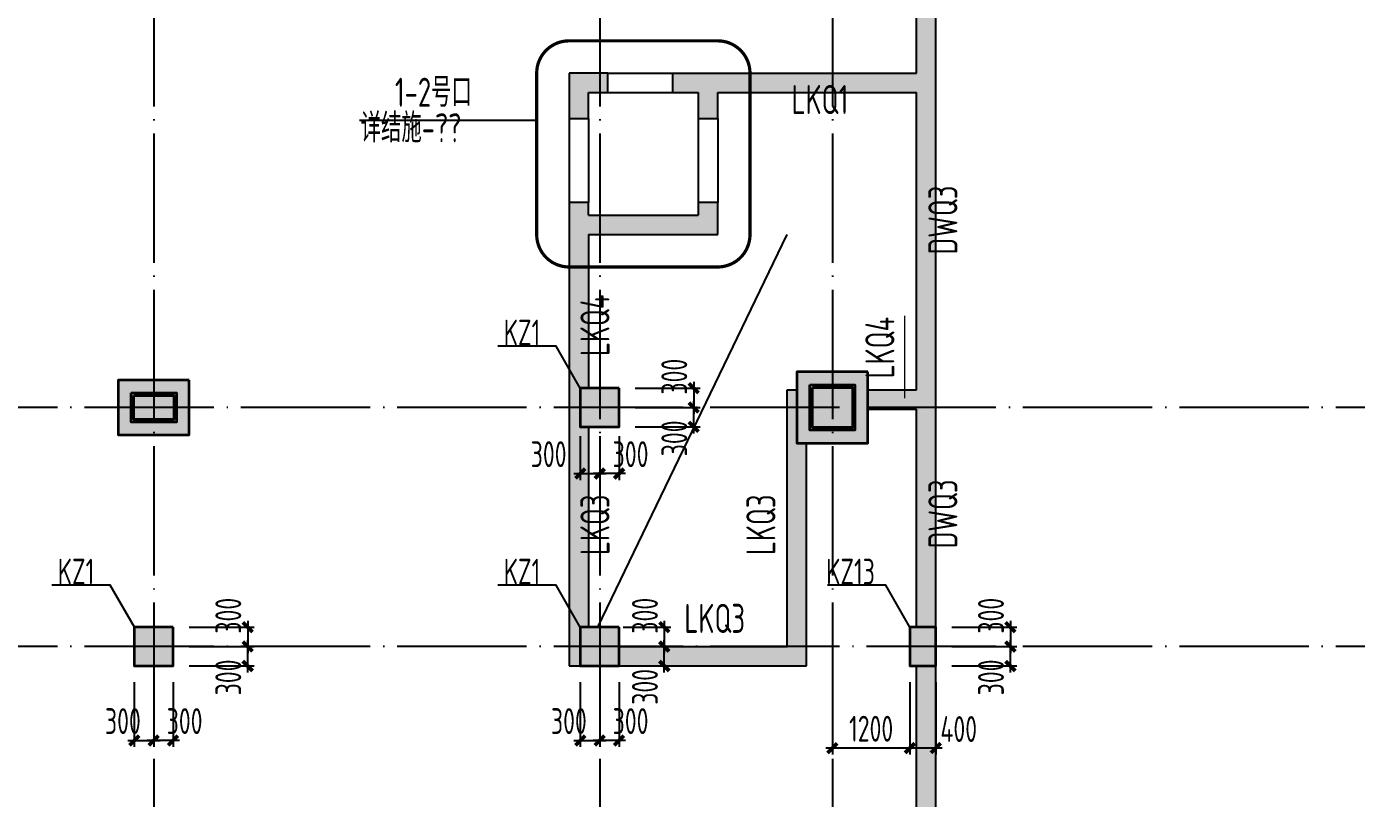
# Model space of a CAD drawing. Extents: x -502255 to 1362592, y -400300 to 332622.
# Drawn here: x 316991 to 337565, y -101180 to -89234 of the extents above; entities that cross this region are included whole.
import ezdxf
from ezdxf.enums import TextEntityAlignment as Align

# ---------------------------------------------------------------- set-up
doc = ezdxf.new("R2010")
doc.units = 0
doc.header["$LTSCALE"] = 1000
doc.header["$MEASUREMENT"] = 0
doc.linetypes.add('DASH', pattern=[0.35, 0.25, -0.1])
doc.linetypes.add('DOTE', pattern=[2.42, 2, -0.2, 0.02, -0.2])
for name, color, linetype in [('DIM', 3, 'Continuous'), ('HATCH', 253, 'Continuous'), ('PUB_TEXT', 7, 'Continuous'), ('RF-QT', 30, 'Continuous'), ('S-DOTE', 8, 'DOTE'), ('TEXT', 53, 'Continuous'), ('柱编号', 7, 'Continuous'), ('钢柱', 51, 'Continuous')]:
    doc.layers.add(name, color=color, linetype=linetype)
doc.layers.add('楼板负筋文字', color=7, linetype='Continuous', lineweight=18)
doc.layers.add('砼柱', color=2, linetype='Continuous', lineweight=35)
doc.styles.get("Standard").update_dxf_attribs({"font": 'tssdeng2.shx', "width": 0.7, "bigfont": '@@hztxt.shx'})
doc.styles.add('TSSD_Dimension', font='tssdeng.shx', dxfattribs={"width": 0.7, "bigfont": 'Tssdchn.shx'})
doc.styles.add('TSSD_Rein', font='tssdeng2.shx', dxfattribs={"width": 0.7, "bigfont": 'hztxt.shx'})
doc.dimstyles.new('TSSD_100_100', dxfattribs={"dimtxt": 300, "dimasz": 100, "dimexe": 100, "dimexo": 250, "dimgap": 100, "dimtad": 1, "dimdec": 0, "dimzin": 0, "dimdsep": 46, "dimtxsty": 'TSSD_Dimension', "dimblk": 'ARCHTICK', "dimblk1": 'ARCHTICK', "dimblk2": 'ARCHTICK', "dimcen": 0, "dimdle": 100, "dimclrt": 7, "dimadec": 0, "dimazin": 0, "dimtfac": 1, "dimtdec": 0, "dimtix": 1, "dimtmove": 2, "dimatfit": 3, "dimfxl": 1, "dimtolj": 1, "dimtzin": 0, "dimarcsym": 0})

# ---------------------------------------------------------------- blocks, each defined once
blk = doc.blocks.new('墙体')
at = {"layer": 'HATCH'}
for points in [[(440786, 289101), (440486, 289101), (440486, 285576), (436711, 285576), (436711, 285276), (437111, 285276), (437111, 284876), (437411, 284876), (437411, 285276), (440486, 285276), (440486, 280676), (439736, 280676), (439736, 280376), (440486, 280376), (440486, 277001), (440786, 277001)], [(435711, 285576), (435111, 285576), (435111, 284876), (435411, 284876), (435411, 285276), (435711, 285276)], [(435411, 283076), (437411, 283076), (437411, 283576), (437111, 283576), (437111, 283376), (435411, 283376), (435411, 283576), (435111, 283576), (435111, 276401), (435286, 276401), (435286, 277001), (435411, 277001), (435411, 280101), (435286, 280101), (435286, 280701), (435411, 280701)], [(438786, 279851), (438636, 279851), (438636, 280676), (438486, 280676), (438486, 276701), (435886, 276701), (435886, 276401), (438786, 276401)], [(440786, 276401), (440486, 276401), (440486, 259001), (440786, 259001)]]:
    blk.add_hatch(color=256, dxfattribs=at).paths.add_polyline_path(points)
for p, q in [((435711, 285576), (436711, 285576)), ((435711, 285276), (436711, 285276)), ((435111, 284876), (435111, 283576)), ((435411, 284876), (435411, 283576)), ((437111, 284876), (437111, 283576)), ((437411, 284876), (437411, 283576)), ((435555, 277001), (438486, 283076))]:
    blk.add_line(p, q)
at = {"layer": 'RF-QT'}
for p, q in [((440486, 285576), (440486, 289101)), ((440786, 277001), (440786, 289101)), ((435711, 285576), (435111, 285576)), ((435111, 285576), (435111, 284876)), ((435711, 285276), (435711, 285576)), ((436711, 285576), (436711, 285276)), ((436711, 285576), (440486, 285576)), ((435411, 285276), (435711, 285276)), ((435411, 284876), (435411, 285276)), ((436711, 285276), (437111, 285276)), ((437111, 285276), (437111, 284876)), ((437411, 284876), (437411, 285276)), ((437411, 285276), (440486, 285276)), ((440486, 280676), (440486, 285276)), ((435111, 284876), (435411, 284876)), ((437111, 284876), (437411, 284876)), ((435411, 283576), (435111, 283576)), ((435111, 283576), (435111, 276401)), ((435411, 283376), (435411, 283576)), ((437411, 283576), (437111, 283576)), ((437111, 283576), (437111, 283376)), ((437411, 283076), (437411, 283576)), ((435411, 283376), (437111, 283376)), ((435411, 283076), (437411, 283076)), ((435411, 283076), (435411, 280701)), ((438486, 276701), (438486, 280676)), ((438486, 280676), (438636, 280676)), ((439736, 280676), (440486, 280676)), ((439736, 280376), (440486, 280376)), ((440486, 277001), (440486, 280376)), ((435411, 280101), (435411, 277001)), ((438786, 276401), (438786, 279851)), ((435886, 276701), (438486, 276701)), ((435111, 276401), (435286, 276401)), ((435886, 276401), (438786, 276401)), ((440486, 259001), (440486, 276401)), ((440786, 259001), (440786, 276401))]:
    blk.add_line(p, q, dxfattribs=at)
blk = doc.blocks.new('dsadasd')
at = {"layer": 'S-DOTE', "color": 8, "linetype": 'DOTE'}
for p, q in [((1105554.9, 259031.5), (1105554.9, 84926.2)), ((1112454.9, 259031.5), (1112454.9, 84926.2)), ((1116054.9, 259031.5), (1116054.9, 84926.2)), ((1154883.8, 237850.4), (1016304.9, 237850.4)), ((1154883.8, 234150.4), (1016304.9, 234150.4))]:
    blk.add_line(p, q, dxfattribs=at)
blk = doc.blocks.new('柱子')
at = {"layer": 'HATCH'}
h = blk.add_hatch(color=256, dxfattribs=at)
h.paths.add_polyline_path([(-262416, 41136), (-262862, 41538), (-263263, 41092), (-262817, 40690)])
h.paths.add_polyline_path([(-238920, 61533), (-239120, 61879), (-239639, 61578), (-239439, 61232)])
h.paths.add_polyline_path([(-243433, 68363), (-244033, 68363), (-244033, 67763), (-243433, 67763)])
h.paths.add_polyline_path([(-321933, 49592), (-322533, 49592), (-322533, 48992), (-321933, 48992)])
h.paths.add_polyline_path([(-285933, 73117), (-286533, 73117), (-286533, 72517), (-285933, 72517)])
h.paths.add_polyline_path([(-294933, 73117), (-295533, 73117), (-295533, 72517), (-294933, 72517)])
h.paths.add_polyline_path([(-333208, 67742), (-333808, 67742), (-333808, 67142), (-333208, 67142)])
h.paths.add_polyline_path([(-333208, 58592), (-333808, 58592), (-333808, 57992), (-333208, 57992)])
h.paths.add_polyline_path([(-333408, 49592), (-333808, 49592), (-333808, 48992), (-333408, 48992)])
h.paths.add_polyline_path([(-333408, 40592), (-333808, 40592), (-333808, 39992), (-333408, 39992)])
h.paths.add_polyline_path([(-333408, 31592), (-333808, 31592), (-333808, 30992), (-333408, 30992)])
h.paths.add_polyline_path([(-333408, 22592), (-333808, 22592), (-333808, 21992), (-333408, 21992)])
h.paths.add_polyline_path([(-295895, 4403), (-296341, 4804), (-296742, 4358), (-296296, 3957)])
h.paths.add_polyline_path([(-301646, 9582), (-302092, 9983), (-302494, 9537), (-302048, 9136)])
h.paths.add_polyline_path([(-288421, 5680), (-288718, 5947), (-289119, 5501), (-288822, 5234)])
h.paths.add_polyline_path([(-232033, 80342), (-232033, 79742), (-231633, 79742), (-231633, 80342)])
h.paths.add_polyline_path([(-232033, 89342), (-232033, 88742), (-231633, 88742), (-231633, 89342)])
h.paths.add_polyline_path([(-232033, 98342), (-232033, 97742), (-231633, 97742), (-231633, 98342)])
h.paths.add_polyline_path([(-232033, 107342), (-232033, 106742), (-231633, 106742), (-231633, 107342)])
h.paths.add_polyline_path([(-232033, 125342), (-232033, 124742), (-231633, 124742), (-231633, 125342)])
h.paths.add_polyline_path([(-232033, 138042), (-232033, 137442), (-231633, 137442), (-231633, 138042)])
h.paths.add_polyline_path([(-236533, 143042), (-237133, 143042), (-237133, 142642), (-236533, 142642)])
h.paths.add_polyline_path([(-243433, 143042), (-244033, 143042), (-244033, 142642), (-243433, 142642)])
h.paths.add_polyline_path([(-303933, 143042), (-304533, 143042), (-304533, 142642), (-303933, 142642)])
h.paths.add_polyline_path([(-294933, 143042), (-295533, 143042), (-295533, 142642), (-294933, 142642)])
h.paths.add_polyline_path([(-285933, 143042), (-286533, 143042), (-286533, 142642), (-285933, 142642)])
h.paths.add_polyline_path([(-279433, 143042), (-280033, 143042), (-280033, 142642), (-279433, 142642)])
h.paths.add_polyline_path([(-270433, 143042), (-271033, 143042), (-271033, 142642), (-270433, 142642)])
h.paths.add_polyline_path([(-261433, 143042), (-262033, 143042), (-262033, 142642), (-261433, 142642)])
h.paths.add_polyline_path([(-252433, 143042), (-253033, 143042), (-253033, 142642), (-252433, 142642)])
h.paths.add_polyline_path([(-253633, 59642), (-254233, 59642), (-254233, 59042), (-253633, 59042)])
h.paths.add_polyline_path([(-230470, 77078), (-231131, 76628), (-230793, 76132), (-230132, 76583)])
h.paths.add_polyline_path([(-226246, 70881), (-226907, 70430), (-226569, 69935), (-225908, 70385)])
h.paths.add_polyline_path([(-233270, 66094), (-233931, 65643), (-233593, 65147), (-232932, 65598)])
h.paths.add_polyline_path([(-237239, 71739), (-237577, 72235), (-238072, 71897), (-237734, 71401)])
h.paths.add_polyline_path([(-248854, 50396), (-249227, 50865), (-249697, 50491), (-249323, 50022)])
h.paths.add_polyline_path([(-329383, 112592), (-329983, 112592), (-329983, 111992), (-329383, 111992)])
h.paths.add_polyline_path([(-329383, 121592), (-329983, 121592), (-329983, 120992), (-329383, 120992)])
h.paths.add_polyline_path([(-270333, 50442), (-271133, 50442), (-271133, 49642), (-270333, 49642)])
h.paths.add_polyline_path([(-243433, 59342), (-244033, 59342), (-244033, 58742), (-243433, 58742)])
h.paths.add_polyline_path([(-329383, 67592), (-329983, 67592), (-329983, 66992), (-329383, 66992)])
h.paths.add_polyline_path([(-248833, 59342), (-249433, 59342), (-249433, 58742), (-248833, 58742)])
h.paths.add_polyline_path([(-248833, 68042), (-249433, 68042), (-249433, 67442), (-248833, 67442)])
h.paths.add_polyline_path([(-312883, -4358), (-313583, -4358), (-313583, -5058), (-312883, -5058)])
h.paths.add_polyline_path([(-297883, 14392), (-298583, 14392), (-298583, 13692), (-297883, 13692)])
h.paths.add_polyline_path([(-303883, 7392), (-304583, 7392), (-304583, 6692), (-303883, 6692)])
h.paths.add_polyline_path([(-253933, 68342), (-254533, 68342), (-254533, 67742), (-253933, 67742)])
h.paths.add_polyline_path([(-280122, 21621), (-279720, 22067), (-280166, 22469), (-280568, 22023)])
h.paths.add_polyline_path([(-285672, 15383), (-286192, 15851), (-286661, 15331), (-286140, 14862)])
h.paths.add_polyline_path([(-298188, 1556), (-297787, 2002), (-298233, 2404), (-298634, 1958)])
h.paths.add_polyline_path([(-310233, -11820), (-309831, -11374), (-310277, -10973), (-310679, -11419)])
h.paths.add_polyline_path([(-304259, -4214), (-304727, -4734), (-304207, -5203), (-303738, -4682)])
h.paths.add_polyline_path([(-291694, 8694), (-292214, 9163), (-292683, 8642), (-292163, 8174)])
h.paths.add_polyline_path([(-285883, 23392), (-286583, 23392), (-286583, 22692), (-285883, 22692)])
h.paths.add_polyline_path([(-294808, 23467), (-295658, 23467), (-295658, 22617), (-294808, 22617)])
h.paths.add_polyline_path([(-275773, 26452), (-275371, 26898), (-275817, 27299), (-276218, 26853)])
h.paths.add_polyline_path([(-279433, 32342), (-280033, 32342), (-280033, 31742), (-279433, 31742)])
h.paths.add_polyline_path([(-285883, 32392), (-286583, 32392), (-286583, 31692), (-285883, 31692)])
h.paths.add_polyline_path([(-294883, 32392), (-295583, 32392), (-295583, 31692), (-294883, 31692)])
h.paths.add_polyline_path([(-270433, 41342), (-271033, 41342), (-271033, 40742), (-270433, 40742)])
h.paths.add_polyline_path([(-279433, 41342), (-280033, 41342), (-280033, 40742), (-279433, 40742)])
h.paths.add_polyline_path([(-243433, 71342), (-244033, 71342), (-244033, 70742), (-243433, 70742)])
h.paths.add_polyline_path([(-282758, 59517), (-283708, 59517), (-283708, 58567), (-282758, 58567)])
h.paths.add_polyline_path([(-352783, -4408), (-353383, -4408), (-353383, -5008), (-352783, -5008)])
h.paths.add_polyline_path([(-352783, 58592), (-353383, 58592), (-353383, 57992), (-352783, 57992)])
h.paths.add_polyline_path([(-279308, 129117), (-280158, 129117), (-280158, 128267), (-279308, 128267)])
h.paths.add_polyline_path([(-232683, 129292), (-233783, 129292), (-233783, 128192), (-232683, 128192)])
h.paths.add_polyline_path([(-243183, 129167), (-244283, 129167), (-244283, 128317), (-243183, 128317)])
h.paths.add_polyline_path([(-252308, 129167), (-253158, 129167), (-253158, 128317), (-252308, 128317)])
h.paths.add_polyline_path([(-261308, 129167), (-262158, 129167), (-262158, 128317), (-261308, 128317)])
h.paths.add_polyline_path([(-270308, 129167), (-271158, 129167), (-271158, 128317), (-270308, 128317)])
h.paths.add_polyline_path([(-270258, 77517), (-271208, 77517), (-271208, 76567), (-270258, 76567)])
h.paths.add_polyline_path([(-285933, 59342), (-286533, 59342), (-286533, 58742), (-285933, 58742)])
h.paths.add_polyline_path([(-294758, 59517), (-295708, 59517), (-295708, 58567), (-294758, 58567)])
h.paths.add_polyline_path([(-321758, 59517), (-322708, 59517), (-322708, 58567), (-321758, 58567)])
h.paths.add_polyline_path([(-312758, 59517), (-313708, 59517), (-313708, 58567), (-312758, 58567)])
h.paths.add_polyline_path([(-303758, 59517), (-304708, 59517), (-304708, 58567), (-303758, 58567)])
h.paths.add_polyline_path([(-352658, -13283), (-353508, -13283), (-353508, -14133), (-352658, -14133)])
h.paths.add_polyline_path([(-352658, 4717), (-353508, 4717), (-353508, 3867), (-352658, 3867)])
h.paths.add_polyline_path([(-352658, 13717), (-353508, 13717), (-353508, 12867), (-352658, 12867)])
h.paths.add_polyline_path([(-352658, 22717), (-353508, 22717), (-353508, 21867), (-352658, 21867)])
h.paths.add_polyline_path([(-352658, 31717), (-353508, 31717), (-353508, 30867), (-352658, 30867)])
h.paths.add_polyline_path([(-352658, 40717), (-353508, 40717), (-353508, 39867), (-352658, 39867)])
h.paths.add_polyline_path([(-352658, 49717), (-353508, 49717), (-353508, 48867), (-352658, 48867)])
h.paths.add_polyline_path([(-352608, 67767), (-353558, 67767), (-353558, 66817), (-352608, 66817)])
h.paths.add_polyline_path([(-279258, 68517), (-280208, 68517), (-280208, 67567), (-279258, 67567)])
h.paths.add_polyline_path([(-285758, 68517), (-286708, 68517), (-286708, 67567), (-285758, 67567)])
h.paths.add_polyline_path([(-294758, 68517), (-295708, 68517), (-295708, 67567), (-294758, 67567)])
h.paths.add_polyline_path([(-303758, 71517), (-304708, 71517), (-304708, 70567), (-303758, 70567)])
h.paths.add_polyline_path([(-312758, 71517), (-313708, 71517), (-313708, 70567), (-312758, 70567)])
h.paths.add_polyline_path([(-321758, 71517), (-322708, 71517), (-322708, 70567), (-321758, 70567)])
h.paths.add_polyline_path([(-352658, 76717), (-353508, 76717), (-353508, 75867), (-352658, 75867)])
h.paths.add_polyline_path([(-279308, 80467), (-280158, 80467), (-280158, 79617), (-279308, 79617)])
h.paths.add_polyline_path([(-285758, 80517), (-286708, 80517), (-286708, 79567), (-285758, 79567)])
h.paths.add_polyline_path([(-294758, 80517), (-295708, 80517), (-295708, 79567), (-294758, 79567)])
h.paths.add_polyline_path([(-303758, 80517), (-304708, 80517), (-304708, 79567), (-303758, 79567)])
h.paths.add_polyline_path([(-312758, 80517), (-313708, 80517), (-313708, 79567), (-312758, 79567)])
h.paths.add_polyline_path([(-321758, 80517), (-322708, 80517), (-322708, 79567), (-321758, 79567)])
h.paths.add_polyline_path([(-352658, 85717), (-353508, 85717), (-353508, 84867), (-352658, 84867)])
h.paths.add_polyline_path([(-261308, 86467), (-262158, 86467), (-262158, 85617), (-261308, 85617)])
h.paths.add_polyline_path([(-270308, 86467), (-271158, 86467), (-271158, 85617), (-270308, 85617)])
h.paths.add_polyline_path([(-279308, 89467), (-280158, 89467), (-280158, 88617), (-279308, 88617)])
h.paths.add_polyline_path([(-285808, 89467), (-286658, 89467), (-286658, 88617), (-285808, 88617)])
h.paths.add_polyline_path([(-294808, 89467), (-295658, 89467), (-295658, 88617), (-294808, 88617)])
h.paths.add_polyline_path([(-303808, 89467), (-304658, 89467), (-304658, 88617), (-303808, 88617)])
h.paths.add_polyline_path([(-312758, 89517), (-313708, 89517), (-313708, 88567), (-312758, 88567)])
h.paths.add_polyline_path([(-321758, 89517), (-322708, 89517), (-322708, 88567), (-321758, 88567)])
h.paths.add_polyline_path([(-253583, 92092), (-254483, 92092), (-254483, 91192), (-253583, 91192)])
h.paths.add_polyline_path([(-352658, 94717), (-353508, 94717), (-353508, 93867), (-352658, 93867)])
h.paths.add_polyline_path([(-261308, 98467), (-262158, 98467), (-262158, 97617), (-261308, 97617)])
h.paths.add_polyline_path([(-270308, 98467), (-271158, 98467), (-271158, 97617), (-270308, 97617)])
h.paths.add_polyline_path([(-279308, 98467), (-280158, 98467), (-280158, 97617), (-279308, 97617)])
h.paths.add_polyline_path([(-285808, 98467), (-286658, 98467), (-286658, 97617), (-285808, 97617)])
h.paths.add_polyline_path([(-303808, 98467), (-304658, 98467), (-304658, 97617), (-303808, 97617)])
h.paths.add_polyline_path([(-312758, 98517), (-313708, 98517), (-313708, 97567), (-312758, 97567)])
h.paths.add_polyline_path([(-321758, 98517), (-322708, 98517), (-322708, 97567), (-321758, 97567)])
h.paths.add_polyline_path([(-352658, 103717), (-353508, 103717), (-353508, 102867), (-352658, 102867)])
h.paths.add_polyline_path([(-243183, 107592), (-244283, 107592), (-244283, 106492), (-243183, 106492)])
h.paths.add_polyline_path([(-252308, 107467), (-253158, 107467), (-253158, 106617), (-252308, 106617)])
h.paths.add_polyline_path([(-261308, 107467), (-262158, 107467), (-262158, 106617), (-261308, 106617)])
h.paths.add_polyline_path([(-270308, 107467), (-271158, 107467), (-271158, 106617), (-270308, 106617)])
h.paths.add_polyline_path([(-279308, 107467), (-280158, 107467), (-280158, 106617), (-279308, 106617)])
h.paths.add_polyline_path([(-285808, 107467), (-286658, 107467), (-286658, 106617), (-285808, 106617)])
h.paths.add_polyline_path([(-294808, 107467), (-295658, 107467), (-295658, 106617), (-294808, 106617)])
h.paths.add_polyline_path([(-303808, 107467), (-304658, 107467), (-304658, 106617), (-303808, 106617)])
h.paths.add_polyline_path([(-312808, 107467), (-313658, 107467), (-313658, 106617), (-312808, 106617)])
h.paths.add_polyline_path([(-321683, 107467), (-322783, 107467), (-322783, 106617), (-321683, 106617)])
h.paths.add_polyline_path([(-352658, 112717), (-353508, 112717), (-353508, 111867), (-352658, 111867)])
h.paths.add_polyline_path([(-232683, 116592), (-233783, 116592), (-233783, 115492), (-232683, 115492)])
h.paths.add_polyline_path([(-243208, 116567), (-244258, 116567), (-244258, 115517), (-243208, 115517)])
h.paths.add_polyline_path([(-279308, 116467), (-280158, 116467), (-280158, 115617), (-279308, 115617)])
h.paths.add_polyline_path([(-285808, 116467), (-286658, 116467), (-286658, 115617), (-285808, 115617)])
h.paths.add_polyline_path([(-294808, 116467), (-295658, 116467), (-295658, 115617), (-294808, 115617)])
h.paths.add_polyline_path([(-303808, 116467), (-304658, 116467), (-304658, 115617), (-303808, 115617)])
h.paths.add_polyline_path([(-312808, 116467), (-313658, 116467), (-313658, 115617), (-312808, 115617)])
h.paths.add_polyline_path([(-321758, 116517), (-322708, 116517), (-322708, 115567), (-321758, 115567)])
h.paths.add_polyline_path([(-352658, 121717), (-353508, 121717), (-353508, 120867), (-352658, 120867)])
h.paths.add_polyline_path([(-279308, 125467), (-280158, 125467), (-280158, 124617), (-279308, 124617)])
h.paths.add_polyline_path([(-285808, 125467), (-286658, 125467), (-286658, 124617), (-285808, 124617)])
h.paths.add_polyline_path([(-295658, 125592), (-295658, 124492), (-294808, 124492), (-294808, 125592)])
h.paths.add_polyline_path([(-303808, 125467), (-304658, 125467), (-304658, 124617), (-303808, 124617)])
h.paths.add_polyline_path([(-312808, 125467), (-313658, 125467), (-313658, 124617), (-312808, 124617)])
h.paths.add_polyline_path([(-321783, 125492), (-322683, 125492), (-322683, 124592), (-321783, 124592)])
h.paths.add_polyline_path([(-352558, 130817), (-353608, 130817), (-353608, 129767), (-352558, 129767)])
h.paths.add_polyline_path([(-329383, -13408), (-329983, -13408), (-329983, -14008), (-329383, -14008)])
h.paths.add_polyline_path([(-337183, -13408), (-337783, -13408), (-337783, -14008), (-337183, -14008)])
h.paths.add_polyline_path([(-344983, -13408), (-345583, -13408), (-345583, -14008), (-344983, -14008)])
h.paths.add_polyline_path([(-321933, -13408), (-322533, -13408), (-322533, -14008), (-321933, -14008)])
h.paths.add_polyline_path([(-329383, -4408), (-329983, -4408), (-329983, -5008), (-329383, -5008)])
h.paths.add_polyline_path([(-337183, -4408), (-337783, -4408), (-337783, -5008), (-337183, -5008)])
h.paths.add_polyline_path([(-344983, -4408), (-345583, -4408), (-345583, -5008), (-344983, -5008)])
h.paths.add_polyline_path([(-321883, -4358), (-322583, -4358), (-322583, -5058), (-321883, -5058)])
h.paths.add_polyline_path([(-329383, 4592), (-329983, 4592), (-329983, 3992), (-329383, 3992)])
h.paths.add_polyline_path([(-337183, 4592), (-337783, 4592), (-337783, 3992), (-337183, 3992)])
h.paths.add_polyline_path([(-344983, 4592), (-345583, 4592), (-345583, 3992), (-344983, 3992)])
h.paths.add_polyline_path([(-312883, 5392), (-313583, 5392), (-313583, 4692), (-312883, 4692)])
h.paths.add_polyline_path([(-321933, 5342), (-322533, 5342), (-322533, 4742), (-321933, 4742)])
h.paths.add_polyline_path([(-329383, 14342), (-329983, 14342), (-329983, 13742), (-329383, 13742)])
h.paths.add_polyline_path([(-337183, 13592), (-337783, 13592), (-337783, 12992), (-337183, 12992)])
h.paths.add_polyline_path([(-344983, 13592), (-345583, 13592), (-345583, 12992), (-344983, 12992)])
h.paths.add_polyline_path([(-303933, 14342), (-304533, 14342), (-304533, 13742), (-303933, 13742)])
h.paths.add_polyline_path([(-312933, 14342), (-313533, 14342), (-313533, 13742), (-312933, 13742)])
h.paths.add_polyline_path([(-321933, 14342), (-322533, 14342), (-322533, 13742), (-321933, 13742)])
h.paths.add_polyline_path([(-329383, 22592), (-329983, 22592), (-329983, 21992), (-329383, 21992)])
h.paths.add_polyline_path([(-337183, 22592), (-337783, 22592), (-337783, 21992), (-337183, 21992)])
h.paths.add_polyline_path([(-344983, 22592), (-345583, 22592), (-345583, 21992), (-344983, 21992)])
h.paths.add_polyline_path([(-303883, 23392), (-304583, 23392), (-304583, 22692), (-303883, 22692)])
h.paths.add_polyline_path([(-312883, 23392), (-313583, 23392), (-313583, 22692), (-312883, 22692)])
h.paths.add_polyline_path([(-321883, 23392), (-322583, 23392), (-322583, 22692), (-321883, 22692)])
h.paths.add_polyline_path([(-329383, 31592), (-329983, 31592), (-329983, 30992), (-329383, 30992)])
h.paths.add_polyline_path([(-337183, 31592), (-337783, 31592), (-337783, 30992), (-337183, 30992)])
h.paths.add_polyline_path([(-344983, 31592), (-345583, 31592), (-345583, 30992), (-344983, 30992)])
h.paths.add_polyline_path([(-303883, 32392), (-304583, 32392), (-304583, 31692), (-303883, 31692)])
h.paths.add_polyline_path([(-312883, 32392), (-313583, 32392), (-313583, 31692), (-312883, 31692)])
h.paths.add_polyline_path([(-321883, 32392), (-322583, 32392), (-322583, 31692), (-321883, 31692)])
h.paths.add_polyline_path([(-329383, 40592), (-329983, 40592), (-329983, 39992), (-329383, 39992)])
h.paths.add_polyline_path([(-337183, 40592), (-337783, 40592), (-337783, 39992), (-337183, 39992)])
h.paths.add_polyline_path([(-344983, 40592), (-345583, 40592), (-345583, 39992), (-344983, 39992)])
h.paths.add_polyline_path([(-285933, 41342), (-286533, 41342), (-286533, 40742), (-285933, 40742)])
h.paths.add_polyline_path([(-294933, 41342), (-295533, 41342), (-295533, 40742), (-294933, 40742)])
h.paths.add_polyline_path([(-303933, 41342), (-304533, 41342), (-304533, 40742), (-303933, 40742)])
h.paths.add_polyline_path([(-312933, 41342), (-313533, 41342), (-313533, 40742), (-312933, 40742)])
h.paths.add_polyline_path([(-321933, 41342), (-322533, 41342), (-322533, 40742), (-321933, 40742)])
h.paths.add_polyline_path([(-329383, 49592), (-329983, 49592), (-329983, 48992), (-329383, 48992)])
h.paths.add_polyline_path([(-337183, 49592), (-337783, 49592), (-337783, 48992), (-337183, 48992)])
h.paths.add_polyline_path([(-344983, 49592), (-345583, 49592), (-345583, 48992), (-344983, 48992)])
h.paths.add_polyline_path([(-261333, 50442), (-262133, 50442), (-262133, 49642), (-261333, 49642)])
h.paths.add_polyline_path([(-279333, 50442), (-280133, 50442), (-280133, 49642), (-279333, 49642)])
h.paths.add_polyline_path([(-285933, 50342), (-286533, 50342), (-286533, 49742), (-285933, 49742)])
h.paths.add_polyline_path([(-294883, 50392), (-295583, 50392), (-295583, 49692), (-294883, 49692)])
h.paths.add_polyline_path([(-303883, 50392), (-304583, 50392), (-304583, 49692), (-303883, 49692)])
h.paths.add_polyline_path([(-312883, 50392), (-313583, 50392), (-313583, 49692), (-312883, 49692)])
h.paths.add_polyline_path([(-321883, 50392), (-322583, 50392), (-322583, 49692), (-321883, 49692)])
h.paths.add_polyline_path([(-329383, 58592), (-329983, 58592), (-329983, 57992), (-329383, 57992)])
h.paths.add_polyline_path([(-337183, 58592), (-337783, 58592), (-337783, 57992), (-337183, 57992)])
h.paths.add_polyline_path([(-344983, 58592), (-345583, 58592), (-345583, 57992), (-344983, 57992)])
h.paths.add_polyline_path([(-261333, 59442), (-262133, 59442), (-262133, 58642), (-261333, 58642)])
h.paths.add_polyline_path([(-270233, 59442), (-271133, 59442), (-271133, 58542), (-270233, 58542)])
h.paths.add_polyline_path([(-279333, 59442), (-280133, 59442), (-280133, 58642), (-279333, 58642)])
h.paths.add_polyline_path([(-337183, 67592), (-337783, 67592), (-337783, 66992), (-337183, 66992)])
h.paths.add_polyline_path([(-344983, 67592), (-345583, 67592), (-345583, 66992), (-344983, 66992)])
h.paths.add_polyline_path([(-261333, 68442), (-262133, 68442), (-262133, 67642), (-261333, 67642)])
h.paths.add_polyline_path([(-270333, 68442), (-271133, 68442), (-271133, 67642), (-270333, 67642)])
h.paths.add_polyline_path([(-261433, 71342), (-262033, 71342), (-262033, 70742), (-261433, 70742)])
h.paths.add_polyline_path([(-270433, 71342), (-271033, 71342), (-271033, 70742), (-270433, 70742)])
h.paths.add_polyline_path([(-279433, 71342), (-280033, 71342), (-280033, 70742), (-279433, 70742)])
h.paths.add_polyline_path([(-285933, 71342), (-286533, 71342), (-286533, 70742), (-285933, 70742)])
h.paths.add_polyline_path([(-332683, 80342), (-333283, 80342), (-333283, 79742), (-332683, 79742)])
h.paths.add_polyline_path([(-337183, 76592), (-337783, 76592), (-337783, 75992), (-337183, 75992)])
h.paths.add_polyline_path([(-344983, 76592), (-345583, 76592), (-345583, 75992), (-344983, 75992)])
h.paths.add_polyline_path([(-236533, 80342), (-237133, 80342), (-237133, 79742), (-236533, 79742)])
h.paths.add_polyline_path([(-243333, 80342), (-244033, 80342), (-244033, 79642), (-243333, 79642)])
h.paths.add_polyline_path([(-254233, 80342), (-254933, 80342), (-254933, 79642), (-254233, 79642)])
h.paths.add_polyline_path([(-261433, 80342), (-262033, 80342), (-262033, 79742), (-261433, 79742)])
h.paths.add_polyline_path([(-270433, 80342), (-271033, 80342), (-271033, 79742), (-270433, 79742)])
h.paths.add_polyline_path([(-332683, 89342), (-333283, 89342), (-333283, 88742), (-332683, 88742)])
h.paths.add_polyline_path([(-337183, 85592), (-337783, 85592), (-337783, 84992), (-337183, 84992)])
h.paths.add_polyline_path([(-344983, 85592), (-345583, 85592), (-345583, 84992), (-344983, 84992)])
h.paths.add_polyline_path([(-236533, 89342), (-237133, 89342), (-237133, 88742), (-236533, 88742)])
h.paths.add_polyline_path([(-243383, 89392), (-244083, 89392), (-244083, 88692), (-243383, 88692)])
h.paths.add_polyline_path([(-253883, 89392), (-254583, 89392), (-254583, 88692), (-253883, 88692)])
h.paths.add_polyline_path([(-332683, 98342), (-333283, 98342), (-333283, 97742), (-332683, 97742)])
h.paths.add_polyline_path([(-337183, 94592), (-337783, 94592), (-337783, 93992), (-337183, 93992)])
h.paths.add_polyline_path([(-344983, 94592), (-345583, 94592), (-345583, 93992), (-344983, 93992)])
h.paths.add_polyline_path([(-236533, 98342), (-237133, 98342), (-237133, 97742), (-236533, 97742)])
h.paths.add_polyline_path([(-243383, 98392), (-244083, 98392), (-244083, 97692), (-243383, 97692)])
h.paths.add_polyline_path([(-252183, 98467), (-253283, 98467), (-253283, 97617), (-252183, 97617)])
h.paths.add_polyline_path([(-294933, 98466), (-295533, 98466), (-295533, 97741), (-294933, 97741)])
h.paths.add_polyline_path([(-332683, 107342), (-333283, 107342), (-333283, 106742), (-332683, 106742)])
h.paths.add_polyline_path([(-337183, 103592), (-337783, 103592), (-337783, 102992), (-337183, 102992)])
h.paths.add_polyline_path([(-344983, 103592), (-345583, 103592), (-345583, 102992), (-344983, 102992)])
h.paths.add_polyline_path([(-236533, 107342), (-237133, 107342), (-237133, 106742), (-236533, 106742)])
h.paths.add_polyline_path([(-337183, 112592), (-337783, 112592), (-337783, 111992), (-337183, 111992)])
h.paths.add_polyline_path([(-344983, 112592), (-345583, 112592), (-345583, 111992), (-344983, 111992)])
h.paths.add_polyline_path([(-236533, 116342), (-237133, 116342), (-237133, 115742), (-236533, 115742)])
h.paths.add_polyline_path([(-252308, 116467), (-253158, 116467), (-253158, 115617), (-252308, 115617)])
h.paths.add_polyline_path([(-261308, 116467), (-262158, 116467), (-262158, 115617), (-261308, 115617)])
h.paths.add_polyline_path([(-270308, 116467), (-271158, 116467), (-271158, 115617), (-270308, 115617)])
h.paths.add_polyline_path([(-337183, 121592), (-337783, 121592), (-337783, 120992), (-337183, 120992)])
h.paths.add_polyline_path([(-344983, 121592), (-345583, 121592), (-345583, 120992), (-344983, 120992)])
h.paths.add_polyline_path([(-236533, 125342), (-237133, 125342), (-237133, 124742), (-236533, 124742)])
h.paths.add_polyline_path([(-243433, 125342), (-244033, 125342), (-244033, 124742), (-243433, 124742)])
h.paths.add_polyline_path([(-252433, 125342), (-253033, 125342), (-253033, 124742), (-252433, 124742)])
h.paths.add_polyline_path([(-261433, 125342), (-262033, 125342), (-262033, 124742), (-261433, 124742)])
h.paths.add_polyline_path([(-270433, 125342), (-271033, 125342), (-271033, 124742), (-270433, 124742)])
h.paths.add_polyline_path([(-236533, 129042), (-237133, 129042), (-237133, 128442), (-236533, 128442)])
h.paths.add_polyline_path([(-285933, 129042), (-286533, 129042), (-286533, 128442), (-285933, 128442)])
h.paths.add_polyline_path([(-294933, 129042), (-295533, 129042), (-295533, 128442), (-294933, 128442)])
h.paths.add_polyline_path([(-303933, 129042), (-304533, 129042), (-304533, 128442), (-303933, 128442)])
h.paths.add_polyline_path([(-312933, 129042), (-313533, 129042), (-313533, 128442), (-312933, 128442)])
h.paths.add_polyline_path([(-321933, 129042), (-322533, 129042), (-322533, 128442), (-321933, 128442)])
h.paths.add_polyline_path([(-329383, 130592), (-329983, 130592), (-329983, 129992), (-329383, 129992)])
h.paths.add_polyline_path([(-337183, 130592), (-337783, 130592), (-337783, 129992), (-337183, 129992)])
h.paths.add_polyline_path([(-344983, 130592), (-345583, 130592), (-345583, 129992), (-344983, 129992)])
h.paths.add_polyline_path([(-236533, 138042), (-237133, 138042), (-237133, 137442), (-236533, 137442)])
h.paths.add_polyline_path([(-243433, 138042), (-244033, 138042), (-244033, 137442), (-243433, 137442)])
h.paths.add_polyline_path([(-252433, 138042), (-253033, 138042), (-253033, 137442), (-252433, 137442)])
h.paths.add_polyline_path([(-261433, 138042), (-262033, 138042), (-262033, 137442), (-261433, 137442)])
h.paths.add_polyline_path([(-270433, 138042), (-271033, 138042), (-271033, 137442), (-270433, 137442)])
h.paths.add_polyline_path([(-279433, 138042), (-280033, 138042), (-280033, 137442), (-279433, 137442)])
h.paths.add_polyline_path([(-285933, 138042), (-286533, 138042), (-286533, 137442), (-285933, 137442)])
h.paths.add_polyline_path([(-294933, 138042), (-295533, 138042), (-295533, 137442), (-294933, 137442)])
h.paths.add_polyline_path([(-303933, 138042), (-304533, 138042), (-304533, 137442), (-303933, 137442)])
h.paths.add_polyline_path([(-312933, 138042), (-313533, 138042), (-313533, 137442), (-312933, 137442)])
h.paths.add_polyline_path([(-321933, 138042), (-322533, 138042), (-322533, 137442), (-321933, 137442)])
h.paths.add_polyline_path([(-329383, 138042), (-329983, 138042), (-329983, 137442), (-329383, 137442)])
h.paths.add_polyline_path([(-337183, 138042), (-337783, 138042), (-337783, 137442), (-337183, 137442)])
h.paths.add_polyline_path([(-344983, 138042), (-345583, 138042), (-345583, 137442), (-344983, 137442)])
h.paths.add_polyline_path([(-352783, 138042), (-353383, 138042), (-353383, 137442), (-352783, 137442)])
at = {"layer": '砼柱', "lineweight": 35}
for points in [[(-232683, 129292), (-233783, 129292), (-233783, 128192), (-232683, 128192)], [(-243183, 129167), (-244283, 129167), (-244283, 128317), (-243183, 128317)], [(-236533, 129042), (-237133, 129042), (-237133, 128442), (-236533, 128442)], [(-243433, 125342), (-244033, 125342), (-244033, 124742), (-243433, 124742)], [(-236533, 125342), (-237133, 125342), (-237133, 124742), (-236533, 124742)], [(-232033, 125342), (-232033, 124742), (-231633, 124742), (-231633, 125342)]]:
    blk.add_lwpolyline(points, close=True, dxfattribs=at)
at = {"layer": '钢柱', "lineweight": 35}
for points in [[(-233583, 129092), (-232883, 129092), (-232883, 128392), (-233583, 128392)], [(-233543, 129052), (-232923, 129052), (-232923, 128432), (-233543, 128432)], [(-244083, 128967), (-243383, 128967), (-243383, 128517), (-244083, 128517)], [(-244043, 128927), (-243423, 128927), (-243423, 128557), (-244043, 128557)]]:
    blk.add_lwpolyline(points, close=True, dxfattribs=at)
blk = doc.blocks.new('_ArchTick')
at = {"color": 0, "linetype": 'ByBlock', "const_width": 0.4}
blk.add_lwpolyline([(-0.5, -0.5), (0.5, 0.5)], dxfattribs=at)
blk = doc.blocks.new('*D99')
at = {"layer": 'Defpoints', "color": 0, "transparency": 16777216}
for p in [(318658, -99130), (318958, -99130), (318958, -100283)]:
    blk.add_point(p, dxfattribs=at)
at = {"layer": 'DIM', "color": 0, "lineweight": -2, "transparency": 16777216}
for p, q in [((318658, -99380), (318658, -100383)), ((318958, -99380), (318958, -100383)), ((318558, -100283), (319058, -100283))]:
    blk.add_line(p, q, dxfattribs=at)
at = {"layer": 'DIM', "color": 0, "lineweight": -2, "transparency": 16777216, "xscale": 150, "yscale": 150, "zscale": 150, "rotation": 180}
blk.add_blockref('_ArchTick', (318658, -100283), dxfattribs=at)
at = {"layer": 'DIM', "color": 0, "lineweight": -2, "transparency": 16777216, "xscale": 150, "yscale": 150, "zscale": 150}
blk.add_blockref('_ArchTick', (318958, -100283), dxfattribs=at)
at = {"layer": 'DIM', "color": 7, "transparency": 16777216, "insert": (318481, -99983), "char_height": 400, "attachment_point": 5}
blk.add_mtext('\\A1;300', dxfattribs=at)
blk = doc.blocks.new('*D100')
at = {"layer": 'Defpoints', "color": 0, "transparency": 16777216}
for p in [(318958, -99130), (319258, -99130), (318958, -100283)]:
    blk.add_point(p, dxfattribs=at)
at = {"layer": 'DIM', "color": 0, "lineweight": -2, "transparency": 16777216}
for p, q in [((318958, -99380), (318958, -100383)), ((319258, -99380), (319258, -100383)), ((319358, -100283), (318858, -100283))]:
    blk.add_line(p, q, dxfattribs=at)
at = {"layer": 'DIM', "color": 0, "lineweight": -2, "transparency": 16777216, "xscale": 150, "yscale": 150, "zscale": 150, "rotation": 180}
blk.add_blockref('_ArchTick', (318958, -100283), dxfattribs=at)
at = {"layer": 'DIM', "color": 0, "lineweight": -2, "transparency": 16777216, "xscale": 150, "yscale": 150, "zscale": 150}
blk.add_blockref('_ArchTick', (319258, -100283), dxfattribs=at)
at = {"layer": 'DIM', "color": 7, "transparency": 16777216, "insert": (319436, -99983), "char_height": 400, "attachment_point": 5}
blk.add_mtext('\\A1;300', dxfattribs=at)
blk = doc.blocks.new('*D101')
at = {"layer": 'Defpoints', "color": 0, "transparency": 16777216}
for p in [(319258, -98830), (320412, -98830), (319258, -99130)]:
    blk.add_point(p, dxfattribs=at)
at = {"layer": 'DIM', "color": 0, "lineweight": -2, "transparency": 16777216}
for p, q in [((320412, -99230), (320412, -98730)), ((319508, -98830), (320512, -98830)), ((319508, -99130), (320512, -99130))]:
    blk.add_line(p, q, dxfattribs=at)
at = {"layer": 'DIM', "color": 0, "lineweight": -2, "transparency": 16777216, "xscale": 150, "yscale": 150, "zscale": 150}
for p, rotation in [((320412, -98830), 90), ((320412, -99130), 270)]:
    blk.add_blockref('_ArchTick', p, dxfattribs=dict(at, rotation=rotation))
at = {"layer": 'DIM', "color": 7, "transparency": 16777216, "insert": (320112, -99307), "char_height": 400, "attachment_point": 5, "rotation": 90}
blk.add_mtext('\\A1;300', dxfattribs=at)
blk = doc.blocks.new('*D102')
at = {"layer": 'Defpoints', "color": 0, "transparency": 16777216}
for p in [(319258, -98530), (319258, -98830), (320412, -98830)]:
    blk.add_point(p, dxfattribs=at)
at = {"layer": 'DIM', "color": 0, "lineweight": -2, "transparency": 16777216}
for p, q in [((319508, -98530), (320512, -98530)), ((320412, -98430), (320412, -98930)), ((319508, -98830), (320512, -98830))]:
    blk.add_line(p, q, dxfattribs=at)
at = {"layer": 'DIM', "color": 0, "lineweight": -2, "transparency": 16777216, "xscale": 150, "yscale": 150, "zscale": 150}
for p, rotation in [((320412, -98530), 90), ((320412, -98830), 270)]:
    blk.add_blockref('_ArchTick', p, dxfattribs=dict(at, rotation=rotation))
at = {"layer": 'DIM', "color": 7, "transparency": 16777216, "insert": (320112, -98352), "char_height": 400, "attachment_point": 5, "rotation": 90}
blk.add_mtext('\\A1;300', dxfattribs=at)
blk = doc.blocks.new('*D133')
at = {"layer": 'Defpoints', "color": 0, "transparency": 16777216}
for p in [(325558, -99130), (325858, -99130), (325858, -100283)]:
    blk.add_point(p, dxfattribs=at)
at = {"layer": 'DIM', "color": 0, "lineweight": -2, "transparency": 16777216}
for p, q in [((325558, -99380), (325558, -100383)), ((325858, -99380), (325858, -100383)), ((325458, -100283), (325958, -100283))]:
    blk.add_line(p, q, dxfattribs=at)
at = {"layer": 'DIM', "color": 0, "lineweight": -2, "transparency": 16777216, "xscale": 150, "yscale": 150, "zscale": 150, "rotation": 180}
blk.add_blockref('_ArchTick', (325558, -100283), dxfattribs=at)
at = {"layer": 'DIM', "color": 0, "lineweight": -2, "transparency": 16777216, "xscale": 150, "yscale": 150, "zscale": 150}
blk.add_blockref('_ArchTick', (325858, -100283), dxfattribs=at)
at = {"layer": 'DIM', "color": 7, "transparency": 16777216, "insert": (325381, -99983), "char_height": 400, "attachment_point": 5}
blk.add_mtext('\\A1;300', dxfattribs=at)
blk = doc.blocks.new('*D134')
at = {"layer": 'Defpoints', "color": 0, "transparency": 16777216}
for p in [(325858, -99130), (326158, -99130), (325858, -100283)]:
    blk.add_point(p, dxfattribs=at)
at = {"layer": 'DIM', "color": 0, "lineweight": -2, "transparency": 16777216}
for p, q in [((325858, -99380), (325858, -100383)), ((326158, -99380), (326158, -100383)), ((326258, -100283), (325758, -100283))]:
    blk.add_line(p, q, dxfattribs=at)
at = {"layer": 'DIM', "color": 0, "lineweight": -2, "transparency": 16777216, "xscale": 150, "yscale": 150, "zscale": 150, "rotation": 180}
blk.add_blockref('_ArchTick', (325858, -100283), dxfattribs=at)
at = {"layer": 'DIM', "color": 0, "lineweight": -2, "transparency": 16777216, "xscale": 150, "yscale": 150, "zscale": 150}
blk.add_blockref('_ArchTick', (326158, -100283), dxfattribs=at)
at = {"layer": 'DIM', "color": 7, "transparency": 16777216, "insert": (326336, -99983), "char_height": 400, "attachment_point": 5}
blk.add_mtext('\\A1;300', dxfattribs=at)
blk = doc.blocks.new('*D135')
at = {"layer": 'Defpoints', "color": 0, "transparency": 16777216}
for p in [(325973, -98830), (326858, -98830), (325973, -99130)]:
    blk.add_point(p, dxfattribs=at)
at = {"layer": 'DIM', "color": 0, "lineweight": -2, "transparency": 16777216}
for p, q in [((326858, -99230), (326858, -98730)), ((326223, -98830), (326958, -98830)), ((326223, -99130), (326958, -99130))]:
    blk.add_line(p, q, dxfattribs=at)
at = {"layer": 'DIM', "color": 0, "lineweight": -2, "transparency": 16777216, "xscale": 150, "yscale": 150, "zscale": 150}
for p, rotation in [((326858, -98830), 90), ((326858, -99130), 270)]:
    blk.add_blockref('_ArchTick', p, dxfattribs=dict(at, rotation=rotation))
at = {"layer": 'DIM', "color": 7, "transparency": 16777216, "insert": (326558, -99453), "char_height": 400, "attachment_point": 5, "rotation": 90}
blk.add_mtext('\\A1;300', dxfattribs=at)
blk = doc.blocks.new('*D136')
at = {"layer": 'Defpoints', "color": 0, "transparency": 16777216}
for p in [(325973, -98530), (325973, -98830), (326858, -98830)]:
    blk.add_point(p, dxfattribs=at)
at = {"layer": 'DIM', "color": 0, "lineweight": -2, "transparency": 16777216}
for p, q in [((326223, -98530), (326958, -98530)), ((326858, -98430), (326858, -98930)), ((326223, -98830), (326958, -98830))]:
    blk.add_line(p, q, dxfattribs=at)
at = {"layer": 'DIM', "color": 0, "lineweight": -2, "transparency": 16777216, "xscale": 150, "yscale": 150, "zscale": 150}
for p, rotation in [((326858, -98530), 90), ((326858, -98830), 270)]:
    blk.add_blockref('_ArchTick', p, dxfattribs=dict(at, rotation=rotation))
at = {"layer": 'DIM', "color": 7, "transparency": 16777216, "insert": (326558, -98352), "char_height": 400, "attachment_point": 5, "rotation": 90}
blk.add_mtext('\\A1;300', dxfattribs=at)
blk = doc.blocks.new('*D137')
at = {"layer": 'Defpoints', "color": 0, "transparency": 16777216}
for p in [(325558, -95323), (325858, -95323), (325858, -96152)]:
    blk.add_point(p, dxfattribs=at)
at = {"layer": 'DIM', "color": 0, "lineweight": -2, "transparency": 16777216}
for p, q in [((325558, -95573), (325558, -96252)), ((325858, -95573), (325858, -96252)), ((325458, -96152), (325958, -96152))]:
    blk.add_line(p, q, dxfattribs=at)
at = {"layer": 'DIM', "color": 0, "lineweight": -2, "transparency": 16777216, "xscale": 150, "yscale": 150, "zscale": 150, "rotation": 180}
blk.add_blockref('_ArchTick', (325558, -96152), dxfattribs=at)
at = {"layer": 'DIM', "color": 0, "lineweight": -2, "transparency": 16777216, "xscale": 150, "yscale": 150, "zscale": 150}
blk.add_blockref('_ArchTick', (325858, -96152), dxfattribs=at)
at = {"layer": 'DIM', "color": 7, "transparency": 16777216, "insert": (325068, -95852), "char_height": 400, "attachment_point": 5}
blk.add_mtext('\\A1;300', dxfattribs=at)
blk = doc.blocks.new('*D138')
at = {"layer": 'Defpoints', "color": 0, "transparency": 16777216}
for p in [(325858, -95323), (326158, -95323), (325858, -96152)]:
    blk.add_point(p, dxfattribs=at)
at = {"layer": 'DIM', "color": 0, "lineweight": -2, "transparency": 16777216}
for p, q in [((325858, -95573), (325858, -96252)), ((326158, -95573), (326158, -96252)), ((326258, -96152), (325758, -96152))]:
    blk.add_line(p, q, dxfattribs=at)
at = {"layer": 'DIM', "color": 0, "lineweight": -2, "transparency": 16777216, "xscale": 150, "yscale": 150, "zscale": 150, "rotation": 180}
blk.add_blockref('_ArchTick', (325858, -96152), dxfattribs=at)
at = {"layer": 'DIM', "color": 0, "lineweight": -2, "transparency": 16777216, "xscale": 150, "yscale": 150, "zscale": 150}
blk.add_blockref('_ArchTick', (326158, -96152), dxfattribs=at)
at = {"layer": 'DIM', "color": 7, "transparency": 16777216, "insert": (326336, -95852), "char_height": 400, "attachment_point": 5}
blk.add_mtext('\\A1;300', dxfattribs=at)
blk = doc.blocks.new('*D139')
at = {"layer": 'Defpoints', "color": 0, "transparency": 16777216}
for p in [(326158, -95130), (327312, -95130), (326158, -95430)]:
    blk.add_point(p, dxfattribs=at)
at = {"layer": 'DIM', "color": 0, "lineweight": -2, "transparency": 16777216}
for p, q in [((327312, -95530), (327312, -95030)), ((326408, -95130), (327412, -95130)), ((326408, -95430), (327412, -95430))]:
    blk.add_line(p, q, dxfattribs=at)
at = {"layer": 'DIM', "color": 0, "lineweight": -2, "transparency": 16777216, "xscale": 150, "yscale": 150, "zscale": 150}
for p, rotation in [((327312, -95130), 90), ((327312, -95430), 270)]:
    blk.add_blockref('_ArchTick', p, dxfattribs=dict(at, rotation=rotation))
at = {"layer": 'DIM', "color": 7, "transparency": 16777216, "insert": (327012, -95607), "char_height": 400, "attachment_point": 5, "rotation": 90}
blk.add_mtext('\\A1;300', dxfattribs=at)
blk = doc.blocks.new('*D140')
at = {"layer": 'Defpoints', "color": 0, "transparency": 16777216}
for p in [(326158, -94830), (326158, -95130), (327312, -95130)]:
    blk.add_point(p, dxfattribs=at)
at = {"layer": 'DIM', "color": 0, "lineweight": -2, "transparency": 16777216}
for p, q in [((326408, -94830), (327412, -94830)), ((327312, -94730), (327312, -95230)), ((326408, -95130), (327412, -95130))]:
    blk.add_line(p, q, dxfattribs=at)
at = {"layer": 'DIM', "color": 0, "lineweight": -2, "transparency": 16777216, "xscale": 150, "yscale": 150, "zscale": 150}
for p, rotation in [((327312, -94830), 90), ((327312, -95130), 270)]:
    blk.add_blockref('_ArchTick', p, dxfattribs=dict(at, rotation=rotation))
at = {"layer": 'DIM', "color": 7, "transparency": 16777216, "insert": (327012, -94652), "char_height": 400, "attachment_point": 5, "rotation": 90}
blk.add_mtext('\\A1;300', dxfattribs=at)
blk = doc.blocks.new('*D483')
at = {"layer": 'Defpoints', "color": 0, "transparency": 16777216}
for p in [(331058, -98830), (332212, -98830), (331058, -99130)]:
    blk.add_point(p, dxfattribs=at)
at = {"layer": 'DIM', "color": 0, "lineweight": -2, "transparency": 16777216}
for p, q in [((332212, -99230), (332212, -98730)), ((331308, -98830), (332312, -98830)), ((331308, -99130), (332312, -99130))]:
    blk.add_line(p, q, dxfattribs=at)
at = {"layer": 'DIM', "color": 0, "lineweight": -2, "transparency": 16777216, "xscale": 150, "yscale": 150, "zscale": 150}
for p, rotation in [((332212, -98830), 90), ((332212, -99130), 270)]:
    blk.add_blockref('_ArchTick', p, dxfattribs=dict(at, rotation=rotation))
at = {"layer": 'DIM', "color": 7, "transparency": 16777216, "insert": (331912, -99307), "char_height": 400, "attachment_point": 5, "rotation": 90}
blk.add_mtext('\\A1;300', dxfattribs=at)
blk = doc.blocks.new('*D484')
at = {"layer": 'Defpoints', "color": 0, "transparency": 16777216}
for p in [(331058, -98530), (331058, -98830), (332212, -98830)]:
    blk.add_point(p, dxfattribs=at)
at = {"layer": 'DIM', "color": 0, "lineweight": -2, "transparency": 16777216}
for p, q in [((331308, -98530), (332312, -98530)), ((332212, -98430), (332212, -98930)), ((331308, -98830), (332312, -98830))]:
    blk.add_line(p, q, dxfattribs=at)
at = {"layer": 'DIM', "color": 0, "lineweight": -2, "transparency": 16777216, "xscale": 150, "yscale": 150, "zscale": 150}
for p, rotation in [((332212, -98530), 90), ((332212, -98830), 270)]:
    blk.add_blockref('_ArchTick', p, dxfattribs=dict(at, rotation=rotation))
at = {"layer": 'DIM', "color": 7, "transparency": 16777216, "insert": (331912, -98352), "char_height": 400, "attachment_point": 5, "rotation": 90}
blk.add_mtext('\\A1;300', dxfattribs=at)
blk = doc.blocks.new('*D485')
at = {"layer": 'Defpoints', "color": 0, "transparency": 16777216}
for p in [(330658, -99130), (331058, -99130), (330658, -100401)]:
    blk.add_point(p, dxfattribs=at)
at = {"layer": 'DIM', "color": 0, "lineweight": -2, "transparency": 16777216}
for p, q in [((330658, -99380), (330658, -100501)), ((331058, -99380), (331058, -100501)), ((331158, -100401), (330558, -100401))]:
    blk.add_line(p, q, dxfattribs=at)
at = {"layer": 'DIM', "color": 0, "lineweight": -2, "transparency": 16777216, "xscale": 150, "yscale": 150, "zscale": 150, "rotation": 180}
blk.add_blockref('_ArchTick', (330658, -100401), dxfattribs=at)
at = {"layer": 'DIM', "color": 0, "lineweight": -2, "transparency": 16777216, "xscale": 150, "yscale": 150, "zscale": 150}
blk.add_blockref('_ArchTick', (331058, -100401), dxfattribs=at)
at = {"layer": 'DIM', "color": 7, "transparency": 16777216, "insert": (331413, -100106), "char_height": 400, "attachment_point": 5}
blk.add_mtext('\\A1;400', dxfattribs=at)
blk = doc.blocks.new('*D486')
at = {"layer": 'Defpoints', "color": 0, "transparency": 16777216}
for p in [(330658, -99130), (329458, -99808), (329458, -100401)]:
    blk.add_point(p, dxfattribs=at)
at = {"layer": 'DIM', "color": 0, "lineweight": -2, "transparency": 16777216}
for p, q in [((330658, -99380), (330658, -100501)), ((329458, -100058), (329458, -100501)), ((330758, -100401), (329358, -100401))]:
    blk.add_line(p, q, dxfattribs=at)
at = {"layer": 'DIM', "color": 0, "lineweight": -2, "transparency": 16777216, "xscale": 150, "yscale": 150, "zscale": 150, "rotation": 180}
blk.add_blockref('_ArchTick', (329458, -100401), dxfattribs=at)
at = {"layer": 'DIM', "color": 0, "lineweight": -2, "transparency": 16777216, "xscale": 150, "yscale": 150, "zscale": 150}
blk.add_blockref('_ArchTick', (330658, -100401), dxfattribs=at)
at = {"layer": 'DIM', "color": 7, "transparency": 16777216, "insert": (330058, -100101), "char_height": 400, "attachment_point": 5}
blk.add_mtext('\\A1;1200', dxfattribs=at)

msp = doc.modelspace()

# ---------------------------------------------------------------- linework, layer by layer
at = {"linetype": 'DASH', "const_width": 50}
msp.add_lwpolyline([(328183.2, -92454.6), (328183.2, -89954.6, 0.4142136), (327683.2, -89454.6), (325383.2, -89454.6, 0.4142136), (324883.2, -89954.6), (324883.2, -92454.6, 0.4142136), (325383.2, -92954.6), (327683.2, -92954.6, 0.4142136)], format="xyb", close=True, dxfattribs=at)
at = {"layer": 'PUB_TEXT'}
msp.add_line((324883.2, -90687), (322143.1, -90687), dxfattribs=at)
at = {"layer": '柱编号'}
for points in [[(325558.2, -94829.6), (325183.2, -94180), (324282.8, -94180)], [(318658.2, -98529.6), (318283.2, -97880), (317382.8, -97880)], [(325558.2, -98529.6), (325183.2, -97880), (324282.8, -97880)], [(330658.2, -98529.6), (330283.2, -97880), (329382.8, -97880)]]:
    msp.add_lwpolyline(points, dxfattribs=at)
at = {"layer": '楼板负筋文字'}
msp.add_line((330581, -94984.6), (330581, -93709.3), dxfattribs=at)

# ---------------------------------------------------------------- block references
msp.add_blockref('墙体', (-109727.4, -375530.3))
at = {"layer": 'S-DOTE'}
msp.add_blockref('dsadasd', (-786596.8, -332979.9), dxfattribs=at)
at = {"layer": '砼柱'}
msp.add_blockref('柱子', (562690.9, -223871.4), dxfattribs=at)

# ---------------------------------------------------------------- texts
at = {"layer": 'PUB_TEXT', "style": 'TSSD_Rein', "width": 0.7}
for s, p in [('1-2号口', (322689.5, -90610.5)), ('详结施-??', (322159.5, -91160.3))]:
    msp.add_text(s, height=450, dxfattribs=at).set_placement(p, align=Align.BOTTOM_LEFT)
at = {"layer": 'TEXT', "style": 'TSSD_Rein', "width": 0.7}
for s, p in [('LKQ1', (328826.8, -90722.9)), ('LKQ3', (327168.7, -98753.6))]:
    msp.add_text(s, height=450, dxfattribs=at).set_placement(p, align=Align.BOTTOM_LEFT)
for s, p in [('DWQ3', (331527.5, -92762.3)), ('LKQ4', (326144.7, -94334.2)), ('LKQ4', (330552.5, -94678.9)), ('DWQ3', (331527.5, -97309.9)), ('LKQ3', (326144.7, -97413.9)), ('LKQ3', (328711.5, -97413.9))]:
    msp.add_text(s, height=450, rotation=90, dxfattribs=at).set_placement(p, align=Align.BOTTOM_LEFT)
at = {"layer": '柱编号', "width": 0.7}
for s, p in [('KZ1', (324373.2, -94170)), ('KZ1', (317473.2, -97870)), ('KZ1', (324373.2, -97870)), ('KZ13', (329362.4, -97870))]:
    msp.add_text(s, height=400, dxfattribs=at).set_placement(p)

# ---------------------------------------------------------------- dimensions: what is measured, and where the dimension line sits
at = {"layer": 'DIM'}
for base, p1, p2, angle, picture, middle in [((327311.7, -95129.6), (326158.2, -94829.6), (326158.2, -95129.6), 270, '*D140', (327011.7, -94652)), ((327311.7, -95129.6), (326158.2, -95429.6), (326158.2, -95129.6), 90, '*D139', (327011.7, -95607.1)), ((325858.2, -96152.4), (326158.2, -95323.3), (325858.2, -95323.3), 180, '*D138', (326335.7, -95852.4)), ((320411.7, -98829.6), (319258.2, -98529.6), (319258.2, -98829.6), 270, '*D102', (320111.7, -98352)), ((326858.2, -98829.6), (325972.9, -98529.6), (325972.9, -98829.6), 270, '*D136', (326558.2, -98352)), ((332211.7, -98829.6), (331058.2, -98529.6), (331058.2, -98829.6), 270, '*D484', (331911.7, -98352)), ((320411.7, -98829.6), (319258.2, -99129.6), (319258.2, -98829.6), 90, '*D101', (320111.7, -99307.1)), ((326858.2, -98829.6), (325972.9, -99129.6), (325972.9, -98829.6), 90, '*D135', (326558.2, -99452.5)), ((332211.7, -98829.6), (331058.2, -99129.6), (331058.2, -98829.6), 90, '*D483', (331911.7, -99307.1)), ((318958.2, -100283.1), (319258.2, -99129.6), (318958.2, -99129.6), 180, '*D100', (319435.7, -99983.1)), ((325858.2, -100283.1), (326158.2, -99129.6), (325858.2, -99129.6), 180, '*D134', (326335.7, -99983.1))]:
    dim = msp.add_linear_dim(base=base, p1=p1, p2=p2, angle=angle, dimstyle='TSSD_100_100', override={"dimtxt": 400, "dimasz": 150, "dimtxsty": 'Standard'}, dxfattribs=at)
    dim.commit()
    dim.dimension.update_dxf_attribs({"geometry": picture, "text_midpoint": middle, "dimtype": 160})
for base, p1, p2, picture, middle in [((325858.2, -96152.4), (325558.2, -95323.3), (325858.2, -95323.3), '*D137', (325068, -95852.4)), ((318958.2, -100283.1), (318658.2, -99129.6), (318958.2, -99129.6), '*D99', (318480.6, -99983.1)), ((325858.2, -100283.1), (325558.2, -99129.6), (325858.2, -99129.6), '*D133', (325380.6, -99983.1)), ((330658.2, -100401.1), (331058.2, -99129.6), (330658.2, -99129.6), '*D485', (331413, -100105.7))]:
    dim = msp.add_linear_dim(base=base, p1=p1, p2=p2, dimstyle='TSSD_100_100', override={"dimtxt": 400, "dimasz": 150, "dimtxsty": 'Standard'}, dxfattribs=at)
    dim.commit()
    dim.dimension.update_dxf_attribs({"geometry": picture, "text_midpoint": middle, "dimtype": 160})
dim = msp.add_linear_dim(base=(329458.2, -100401.1), p1=(330658.2, -99129.6), p2=(329458.2, -99807.6), dimstyle='TSSD_100_100', override={"dimtxt": 400, "dimasz": 150, "dimtxsty": 'Standard'}, dxfattribs=at)
dim.commit()
dim.dimension.update_dxf_attribs({"geometry": '*D486', "text_midpoint": (330058.2, -100101.1)})

doc.saveas('drawing.dxf')
